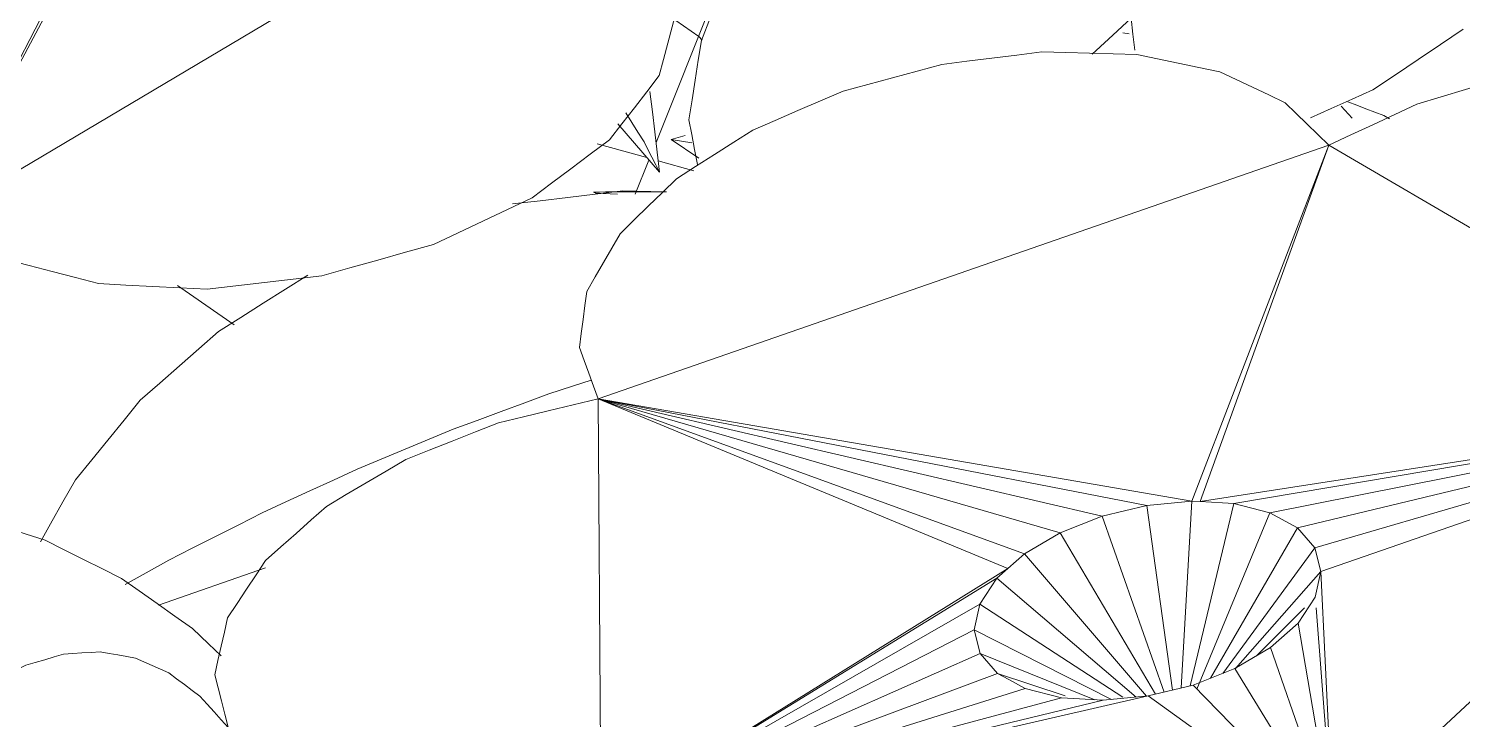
# Model space of a CAD drawing. Header units: metres. Extents: x 10.2 to 20.8, y -0.2 to 6.6.
# Drawn here: x 14.5875 to 14.6557, y 2.7311 to 2.7639 of the extents above; entities that cross this region are included whole.
import ezdxf

# ---------------------------------------------------------------- set-up
doc = ezdxf.new("R2010")
doc.units = ezdxf.units.M
doc.layers.add('Importações nas famílias', color=250, linetype='Continuous', lineweight=5)
doc.layers.add('Vegetação', color=7, linetype='Continuous', lineweight=5)

# ---------------------------------------------------------------- blocks, each defined once
blk = doc.blocks.new('Planta_pergolado_12200 - plantas pergolado_skp_Component_12-V4369-Corte 3')
at = {"layer": 'Importações nas famílias'}
for p, q in [((14.649906, 2.760264), (14.650431, 2.759699)), ((14.652211, 2.759653), (14.651938, 2.759822))]:
    blk.add_line(p, q, dxfattribs=at)
at = {"layer": 'Importações nas famílias', "flags": 128}
blk.add_lwpolyline([(14.651938, 2.759822), (14.651509, 2.759982), (14.651081, 2.760143), (14.650652, 2.760304), (14.650224, 2.760465)], dxfattribs=at)
blk = doc.blocks.new('Planta_pergolado_12200 - plantas pergolado_skp_Component_12-V4371-Corte 3')
at = {"layer": 'Importações nas famílias'}
for p, q in [((14.618709, 2.758866), (14.618047, 2.758681)), ((14.618047, 2.758681), (14.619369, 2.757782)), ((14.618047, 2.758681), (14.619026, 2.758513))]:
    blk.add_line(p, q, dxfattribs=at)
blk = doc.blocks.new('Planta_pergolado_12200 - plantas pergolado_skp_Component_16-V4373-Corte 3')
for name in ['Planta_pergolado_12200 - plantas pergolado_skp_Component_12-V4369-Corte 3', 'Planta_pergolado_12200 - plantas pergolado_skp_Component_12-V4371-Corte 3']:
    blk.add_blockref(name, (0, 0))
blk = doc.blocks.new('Planta_pergolado_12200 - plantas pergolado_skp_-V4414-Corte 3')
blk.add_blockref('Planta_pergolado_12200 - plantas pergolado_skp_Component_16-V4373-Corte 3', (0, 0))
blk = doc.blocks.new('Planta_pergolado_12200 - plantas pergolado_skp_Component_17-V4425-Corte 3')
at = {"layer": 'Importações nas famílias'}
for p, q in [((14.567979, 2.797018), (14.556734, 2.795133)), ((14.559515, 2.782141), (14.567979, 2.797018)), ((14.567979, 2.797018), (14.55993, 2.782172)), ((14.571753, 2.793256), (14.567979, 2.797018)), ((14.553955, 2.794667), (14.531591, 2.790919)), ((14.530237, 2.78261), (14.531591, 2.790919)), ((14.552799, 2.780954), (14.531591, 2.790919)), ((14.531591, 2.790919), (14.554084, 2.781397)), ((14.551002, 2.780425), (14.531591, 2.790919)), ((14.549187, 2.779726), (14.531591, 2.790919)), ((14.548124, 2.779295), (14.531591, 2.790919)), ((14.531591, 2.790919), (14.555169, 2.781533)), ((14.536174, 2.766506), (14.539651, 2.765708)), ((14.529978, 2.757289), (14.529391, 2.757911))]:
    blk.add_line(p, q, dxfattribs=at)
at = {"layer": 'Importações nas famílias', "flags": 128}
for points in [[(14.541231, 2.803659), (14.542374, 2.803949), (14.543517, 2.804239), (14.544661, 2.804528), (14.545804, 2.804818)], [(14.545804, 2.804818), (14.547015, 2.804923), (14.548226, 2.805028), (14.549437, 2.805133)], [(14.53724, 2.80184), (14.538238, 2.802295), (14.539236, 2.80275), (14.540233, 2.803204), (14.541231, 2.803659)], [(14.560764, 2.803356), (14.561693, 2.802915), (14.562622, 2.802475), (14.56355, 2.802034)], [(14.534105, 2.799484), (14.534889, 2.800073), (14.535673, 2.800662), (14.536457, 2.801251), (14.53724, 2.80184)], [(14.56355, 2.802034), (14.564245, 2.801456), (14.564939, 2.800878), (14.565634, 2.8003), (14.566328, 2.799722)], [(14.532038, 2.796753), (14.532555, 2.797436), (14.533072, 2.798119), (14.533588, 2.798801), (14.534105, 2.799484)], [(14.566328, 2.799722), (14.566741, 2.799046), (14.567153, 2.79837), (14.567566, 2.797694), (14.567979, 2.797018)], [(14.572459, 2.798316), (14.573663, 2.798459), (14.574867, 2.798602), (14.576071, 2.798745), (14.577275, 2.798888)], [(14.577275, 2.798888), (14.578481, 2.798839), (14.579687, 2.79879), (14.580893, 2.798741), (14.582099, 2.798692)], [(14.582099, 2.798692), (14.583225, 2.798455), (14.584351, 2.798218), (14.585477, 2.797981), (14.586602, 2.797744)], [(14.567979, 2.797018), (14.569099, 2.797342), (14.570219, 2.797667), (14.571339, 2.797992), (14.572459, 2.798316)], [(14.586602, 2.797744), (14.587571, 2.797335), (14.58854, 2.796926), (14.589508, 2.796517), (14.590477, 2.796107)], [(14.531181, 2.793831), (14.531395, 2.794562), (14.53161, 2.795292), (14.531824, 2.796022), (14.532038, 2.796753)], [(14.590477, 2.796107), (14.591223, 2.795554), (14.591968, 2.795001), (14.592714, 2.794447)], [(14.531591, 2.790919), (14.531489, 2.791647), (14.531386, 2.792375), (14.531284, 2.793103), (14.531181, 2.793831)], [(14.526732, 2.790653), (14.527947, 2.79072), (14.529162, 2.790786), (14.530377, 2.790853), (14.531591, 2.790919)], [(14.532503, 2.755789), (14.531661, 2.756289), (14.53082, 2.756789), (14.529978, 2.757289)], [(14.549397, 2.753813), (14.548217, 2.753596), (14.547037, 2.753378)], [(14.547037, 2.753378), (14.545821, 2.75335), (14.544606, 2.753322), (14.543391, 2.753293)]]:
    blk.add_lwpolyline(points, dxfattribs=at)
blk = doc.blocks.new('Planta_pergolado_12200 - plantas pergolado_skp_Component_16-V4426-Corte 3')
blk.add_blockref('Planta_pergolado_12200 - plantas pergolado_skp_Component_17-V4425-Corte 3', (0, 0))
blk = doc.blocks.new('Planta_pergolado_12200 - plantas pergolado_skp_Component_17-V4486-Corte 3')
at = {"layer": 'Importações nas famílias'}
for p, q in [((14.581982, 2.806613), (14.582489, 2.80593)), ((14.559223, 2.744615), (14.564132, 2.747839)), ((14.572426, 2.7418), (14.571566, 2.740589)), ((14.538815, 2.731213), (14.54145, 2.734183)), ((14.541476, 2.734135), (14.538815, 2.731213)), ((14.538815, 2.731213), (14.541218, 2.734082)), ((14.538815, 2.731213), (14.540795, 2.733804)), ((14.538815, 2.731213), (14.540176, 2.733547)), ((14.538815, 2.731213), (14.540376, 2.733526)), ((14.538815, 2.731213), (14.539866, 2.733308)), ((14.538815, 2.731213), (14.541935, 2.733262)), ((14.538815, 2.731213), (14.539707, 2.733239)), ((14.538815, 2.731213), (14.539615, 2.733199)), ((14.538815, 2.731213), (14.5396, 2.733193)), ((14.538815, 2.731213), (14.537823, 2.732426)), ((14.560023, 2.728897), (14.558797, 2.72823))]:
    blk.add_line(p, q, dxfattribs=at)
at = {"layer": 'Importações nas famílias', "flags": 128}
for points in [[(14.57028, 2.807487), (14.571429, 2.807735), (14.572577, 2.807983), (14.573726, 2.808232), (14.574874, 2.80848)], [(14.574874, 2.80848), (14.575872, 2.808405), (14.57687, 2.808331), (14.577867, 2.808256), (14.578865, 2.808182)], [(14.578865, 2.808182), (14.579644, 2.80779), (14.580423, 2.807397), (14.581202, 2.807005), (14.581982, 2.806613)], [(14.568296, 2.806586), (14.56906, 2.806932), (14.57028, 2.807487)], [(14.582996, 2.805246), (14.583504, 2.804563), (14.584011, 2.80388)], [(14.584011, 2.80388), (14.584212, 2.802952), (14.584413, 2.802024), (14.584614, 2.801096), (14.584815, 2.800169)], [(14.584815, 2.800169), (14.584696, 2.79906), (14.584598, 2.798142)], [(14.594305, 2.793753), (14.595357, 2.793529), (14.596409, 2.793305), (14.597461, 2.793081)], [(14.597461, 2.793081), (14.598201, 2.792463), (14.598941, 2.791845), (14.599581, 2.79131)], [(14.573617, 2.744237), (14.573032, 2.743038), (14.572686, 2.742332)], [(14.563571, 2.731642), (14.562388, 2.730727), (14.561206, 2.729812), (14.560023, 2.728897)], [(14.538815, 2.731213), (14.537651, 2.730256), (14.536488, 2.729299)], [(14.54012, 2.727866), (14.539794, 2.728703), (14.539468, 2.72954), (14.539141, 2.730377), (14.538815, 2.731213)], [(14.541363, 2.726724), (14.540742, 2.727295), (14.54012, 2.727866)]]:
    blk.add_lwpolyline(points, dxfattribs=at)
blk = doc.blocks.new('Planta_pergolado_12200 - plantas pergolado_skp_Component_16-V4487-Corte 3')
blk.add_blockref('Planta_pergolado_12200 - plantas pergolado_skp_Component_17-V4486-Corte 3', (0, 0))
blk = doc.blocks.new('Planta_pergolado_12200 - plantas pergolado_skp_-V4512-Corte 3')
blk.add_blockref('Planta_pergolado_12200 - plantas pergolado_skp_Component_16-V4487-Corte 3', (0, 0))
blk = doc.blocks.new('Planta_pergolado_12200 - plantas pergolado_skp_-V4513-Corte 3')
for name in ['Planta_pergolado_12200 - plantas pergolado_skp_-V4512-Corte 3', 'Planta_pergolado_12200 - plantas pergolado_skp_Component_16-V4426-Corte 3']:
    blk.add_blockref(name, (0, 0))
blk = doc.blocks.new('Planta_pergolado_12200 - plantas pergolado_skp_-V4514-Corte 3')
for name in ['Planta_pergolado_12200 - plantas pergolado_skp_-V4414-Corte 3', 'Planta_pergolado_12200 - plantas pergolado_skp_-V4513-Corte 3']:
    blk.add_blockref(name, (0, 0))
blk = doc.blocks.new('Planta_pergolado_12200 - plantas pergolado_skp_Component_12-V4689-Corte 3')
at = {"layer": 'Importações nas famílias'}
for p, q in [((14.61936, 2.763567), (14.619525, 2.7634)), ((14.614523, 2.758478), (14.616895, 2.757816)), ((14.617433, 2.757665), (14.619125, 2.757193))]:
    blk.add_line(p, q, dxfattribs=at)
at = {"layer": 'Importações nas famílias', "flags": 128}
blk.add_lwpolyline([(14.617912, 2.764595), (14.618274, 2.764338), (14.618636, 2.764081), (14.618998, 2.763824), (14.61936, 2.763567)], dxfattribs=at)
blk = doc.blocks.new('Planta_pergolado_12200 - plantas pergolado_skp_Component_12-V4690-Corte 3')
at = {"layer": 'Importações nas famílias'}
blk.add_line((14.59457, 2.75173), (14.59727, 2.749859), dxfattribs=at)
blk = doc.blocks.new('Planta_pergolado_12200 - plantas pergolado_skp_Component_17-V4692-Corte 3')
at = {"layer": 'Importações nas famílias', "flags": 128}
for points in [[(14.614351, 2.756173), (14.614637, 2.756178), (14.614924, 2.756183), (14.61521, 2.756189), (14.615496, 2.756194)], [(14.614469, 2.756128), (14.614439, 2.756139), (14.61441, 2.756151), (14.61438, 2.756162), (14.614351, 2.756173)], [(14.615496, 2.756194), (14.616079, 2.756193), (14.616661, 2.756192), (14.617244, 2.756191), (14.617827, 2.756189)], [(14.615498, 2.756079), (14.615155, 2.756096), (14.614812, 2.756112), (14.614469, 2.756128)]]:
    blk.add_lwpolyline(points, dxfattribs=at)
blk = doc.blocks.new('Planta_pergolado_12200 - plantas pergolado_skp_Component_16-V4693-Corte 3')
for name in ['Planta_pergolado_12200 - plantas pergolado_skp_Component_12-V4689-Corte 3', 'Planta_pergolado_12200 - plantas pergolado_skp_Component_17-V4692-Corte 3', 'Planta_pergolado_12200 - plantas pergolado_skp_Component_12-V4690-Corte 3']:
    blk.add_blockref(name, (0, 0))
blk = doc.blocks.new('Planta_pergolado_12200 - plantas pergolado_skp_-V4764-Corte 3')
at = {"layer": 'Importações nas famílias'}
for p, q in [((14.617329, 2.758534), (14.624497, 2.776437)), ((14.616343, 2.75607), (14.616995, 2.7577))]:
    blk.add_line(p, q, dxfattribs=at)
blk.add_blockref('Planta_pergolado_12200 - plantas pergolado_skp_Component_16-V4693-Corte 3', (0, 0))
blk = doc.blocks.new('Planta_pergolado_12200 - plantas pergolado_skp_Component_12-V5036-Corte 3')
at = {"layer": 'Importações nas famílias'}
for p, q in [((14.580594, 2.74141), (14.579933, 2.741398)), ((14.573885, 2.7408), (14.572941, 2.740621)), ((14.563071, 2.734829), (14.58253, 2.730302)), ((14.574851, 2.73348), (14.575822, 2.733321)), ((14.59905, 2.727405), (14.599248, 2.727321))]:
    blk.add_line(p, q, dxfattribs=at)
at = {"layer": 'Importações nas famílias', "flags": 128}
for points in [[(14.58448, 2.740833), (14.583508, 2.740977), (14.582537, 2.741121), (14.581566, 2.741266), (14.580594, 2.74141)], [(14.572941, 2.740621), (14.572044, 2.740284), (14.571146, 2.739947), (14.570249, 2.73961), (14.569352, 2.739273)], [(14.588283, 2.739621), (14.587332, 2.739924), (14.586381, 2.740227), (14.58543, 2.74053), (14.58448, 2.740833)], [(14.569352, 2.739273), (14.568523, 2.738787), (14.567694, 2.7383), (14.566865, 2.737814), (14.566036, 2.737328)], [(14.591914, 2.737803), (14.591006, 2.738258), (14.590099, 2.738712), (14.589191, 2.739167), (14.588283, 2.739621)], [(14.595289, 2.735422), (14.594445, 2.736017), (14.593602, 2.736613), (14.592758, 2.737208), (14.591914, 2.737803)], [(14.566036, 2.737328), (14.565295, 2.736703), (14.564553, 2.736078), (14.563812, 2.735454), (14.563071, 2.734829)], [(14.596655, 2.734123), (14.596049, 2.734699), (14.595289, 2.735422)], [(14.563071, 2.734829), (14.564047, 2.734742), (14.565023, 2.734654), (14.565999, 2.734567), (14.566975, 2.734479)], [(14.566975, 2.734479), (14.567961, 2.734366), (14.568946, 2.734254), (14.569931, 2.734141), (14.570917, 2.734028)], [(14.570917, 2.734028), (14.5719, 2.733891), (14.572884, 2.733754), (14.573867, 2.733617), (14.574851, 2.73348)], [(14.576792, 2.733161), (14.577763, 2.733002), (14.578734, 2.732842)], [(14.578734, 2.732842), (14.579681, 2.732662), (14.580629, 2.732482), (14.581576, 2.732302), (14.582523, 2.732121)], [(14.582523, 2.732121), (14.583436, 2.731922), (14.584218, 2.731752)]]:
    blk.add_lwpolyline(points, dxfattribs=at)
blk = doc.blocks.new('Planta_pergolado_12200 - plantas pergolado_skp_Component_17-V5039-Corte 3')
at = {"layer": 'Importações nas famílias'}
for p, q in [((14.649319, 2.758404), (14.614571, 2.746347)), ((14.642805, 2.741481), (14.649319, 2.758404)), ((14.649319, 2.758404), (14.643206, 2.741457)), ((14.670929, 2.745766), (14.649319, 2.758404)), ((14.638536, 2.740763), (14.614571, 2.746347)), ((14.614571, 2.746347), (14.640669, 2.741276)), ((14.636549, 2.739976), (14.614571, 2.746347)), ((14.634846, 2.738969), (14.614571, 2.746347)), ((14.634064, 2.738274), (14.614571, 2.746347)), ((14.614571, 2.746347), (14.642805, 2.741481)), ((14.614706, 2.726258), (14.614571, 2.746347)), ((14.643206, 2.741457), (14.670929, 2.745766)), ((14.644797, 2.741362), (14.670929, 2.745766)), ((14.64651, 2.74093), (14.670929, 2.745766)), ((14.647827, 2.740212), (14.670929, 2.745766)), ((14.648659, 2.739258), (14.670929, 2.745766)), ((14.648948, 2.738133), (14.670929, 2.745766)), ((14.670929, 2.745766), (14.649537, 2.725898)), ((14.638536, 2.740763), (14.640669, 2.741276)), ((14.640669, 2.741276), (14.642805, 2.741481)), ((14.641891, 2.732496), (14.640669, 2.741276)), ((14.642301, 2.732595), (14.642805, 2.741481)), ((14.642721, 2.732695), (14.644797, 2.741362)), ((14.642805, 2.741481), (14.643206, 2.741457)), ((14.643206, 2.741457), (14.644797, 2.741362)), ((14.644797, 2.741362), (14.64651, 2.74093)), ((14.636549, 2.739976), (14.638536, 2.740763)), ((14.641485, 2.732398), (14.638536, 2.740763)), ((14.643049, 2.732541), (14.64651, 2.74093)), ((14.64651, 2.74093), (14.647827, 2.740212)), ((14.634846, 2.738969), (14.636549, 2.739976)), ((14.641077, 2.7323), (14.636549, 2.739976)), ((14.643696, 2.73306), (14.647827, 2.740212)), ((14.647827, 2.740212), (14.648659, 2.739258)), ((14.644276, 2.733289), (14.648659, 2.739258)), ((14.648659, 2.739258), (14.648948, 2.738133)), ((14.634064, 2.738274), (14.634846, 2.738969)), ((14.640653, 2.732209), (14.634846, 2.738969)), ((14.614706, 2.726258), (14.634064, 2.738274)), ((14.614706, 2.726258), (14.633542, 2.73781)), ((14.632725, 2.736579), (14.633542, 2.73781)), ((14.633542, 2.73781), (14.634064, 2.738274)), ((14.633542, 2.73781), (14.640155, 2.732162)), ((14.64489, 2.733517), (14.648948, 2.738133)), ((14.648674, 2.736913), (14.648948, 2.738133)), ((14.649537, 2.725898), (14.648948, 2.738133)), ((14.614706, 2.726258), (14.632725, 2.736579)), ((14.632452, 2.73536), (14.632725, 2.736579)), ((14.639523, 2.732159), (14.632725, 2.736579)), ((14.645881, 2.734126), (14.648164, 2.736404)), ((14.647858, 2.735682), (14.648674, 2.736913)), ((14.648714, 2.736404), (14.649537, 2.725898)), ((14.614706, 2.726258), (14.632452, 2.73536)), ((14.632741, 2.734235), (14.632452, 2.73536)), ((14.632452, 2.73536), (14.638987, 2.73205)), ((14.646553, 2.734524), (14.647858, 2.735682)), ((14.647858, 2.735682), (14.649537, 2.725898)), ((14.64485, 2.733517), (14.646553, 2.734524)), ((14.649537, 2.725898), (14.646553, 2.734524)), ((14.614706, 2.726258), (14.632741, 2.734235)), ((14.633572, 2.733281), (14.632741, 2.734235)), ((14.632741, 2.734235), (14.6382, 2.732035)), ((14.614706, 2.726258), (14.633572, 2.733281)), ((14.636788, 2.732217), (14.633572, 2.733281)), ((14.6341, 2.732993), (14.633572, 2.733281)), ((14.634889, 2.732563), (14.6341, 2.732993)), ((14.643263, 2.732888), (14.64485, 2.733517)), ((14.649537, 2.725898), (14.64485, 2.733517)), ((14.614706, 2.726258), (14.634889, 2.732563)), ((14.636602, 2.73213), (14.634889, 2.732563)), ((14.642864, 2.73273), (14.64073, 2.732217)), ((14.643263, 2.732888), (14.642864, 2.73273)), ((14.642864, 2.73273), (14.649537, 2.725898)), ((14.64073, 2.732217), (14.614706, 2.726258)), ((14.614706, 2.726258), (14.636602, 2.73213)), ((14.614706, 2.726258), (14.638595, 2.732012)), ((14.638595, 2.732012), (14.636602, 2.73213)), ((14.64073, 2.732217), (14.638595, 2.732012)), ((14.64073, 2.732217), (14.649537, 2.725898))]:
    blk.add_line(p, q, dxfattribs=at)
at = {"layer": 'Importações nas famílias', "flags": 128}
for points in [[(14.63092, 2.762246), (14.63211, 2.762394), (14.633301, 2.762543), (14.634491, 2.762691), (14.635681, 2.76284)], [(14.635681, 2.76284), (14.636808, 2.76281), (14.637935, 2.762781), (14.639061, 2.762751), (14.640188, 2.762721)], [(14.640188, 2.762721), (14.641174, 2.762515), (14.64216, 2.76231), (14.643147, 2.762104), (14.644133, 2.761898)], [(14.626229, 2.760979), (14.627401, 2.761295), (14.628574, 2.761612), (14.629747, 2.761929), (14.63092, 2.762246)], [(14.644133, 2.761898), (14.644911, 2.76153), (14.64569, 2.761161), (14.646469, 2.760793), (14.647247, 2.760425)], [(14.653506, 2.76036), (14.654666, 2.760709), (14.655826, 2.761057), (14.656985, 2.761405), (14.658145, 2.761753)], [(14.621927, 2.759125), (14.623002, 2.759588), (14.624078, 2.760052), (14.625153, 2.760515), (14.626229, 2.760979)], [(14.647247, 2.760425), (14.647765, 2.75992), (14.648283, 2.759414), (14.648801, 2.758909), (14.649319, 2.758404)], [(14.649319, 2.758404), (14.650366, 2.758893), (14.651412, 2.759382), (14.652459, 2.759871), (14.653506, 2.76036)], [(14.618308, 2.756812), (14.619212, 2.75739), (14.620117, 2.757968), (14.621022, 2.758547), (14.621927, 2.759125)], [(14.615618, 2.754196), (14.61629, 2.75485), (14.616963, 2.755504), (14.617635, 2.756158), (14.618308, 2.756812)], [(14.614041, 2.751456), (14.614435, 2.752141), (14.614829, 2.752826), (14.615223, 2.753511), (14.615618, 2.754196)], [(14.613684, 2.748779), (14.613773, 2.749449), (14.613862, 2.750118), (14.613951, 2.750787), (14.614041, 2.751456)], [(14.614571, 2.746347), (14.614349, 2.746955), (14.614127, 2.747563), (14.613905, 2.748171), (14.613684, 2.748779)], [(14.609839, 2.745209), (14.611022, 2.745494), (14.612205, 2.745778), (14.613388, 2.746063), (14.614571, 2.746347)], [(14.605435, 2.743464), (14.606536, 2.7439), (14.607637, 2.744337), (14.608738, 2.744773), (14.609839, 2.745209)], [(14.601658, 2.741231), (14.602602, 2.741789), (14.603546, 2.742347), (14.604491, 2.742906), (14.605435, 2.743464)], [(14.598765, 2.738662), (14.599488, 2.739304), (14.600212, 2.739946), (14.600935, 2.740589), (14.601658, 2.741231)], [(14.596954, 2.735932), (14.597407, 2.736615), (14.59786, 2.737297), (14.598313, 2.73798), (14.598765, 2.738662)], [(14.596349, 2.733228), (14.5965, 2.733904), (14.596652, 2.73458), (14.596803, 2.735256), (14.596954, 2.735932)], [(14.596989, 2.730733), (14.596829, 2.731356), (14.596669, 2.73198), (14.596509, 2.732604), (14.596349, 2.733228)]]:
    blk.add_lwpolyline(points, dxfattribs=at)
blk = doc.blocks.new('Planta_pergolado_12200 - plantas pergolado_skp_Component_16-V5040-Corte 3')
for name in ['Planta_pergolado_12200 - plantas pergolado_skp_Component_17-V5039-Corte 3', 'Planta_pergolado_12200 - plantas pergolado_skp_Component_12-V5036-Corte 3']:
    blk.add_blockref(name, (0, 0))
blk = doc.blocks.new('Planta_pergolado_12200 - plantas pergolado_skp_Component_12-V5008-Corte 3')
at = {"layer": 'Importações nas famílias'}
for p, q in [((14.744565, 2.74461), (14.74416, 2.745277)), ((14.744965, 2.743753), (14.744565, 2.74461)), ((14.748713, 2.729986), (14.74672, 2.732294))]:
    blk.add_line(p, q, dxfattribs=at)
at = {"layer": 'Importações nas famílias', "flags": 128}
for points in [[(14.748713, 2.729986), (14.748597, 2.730947), (14.748482, 2.731908), (14.748367, 2.732868), (14.748252, 2.733829)], [(14.747102, 2.732817), (14.747393, 2.732354), (14.747685, 2.731891), (14.747976, 2.731428)], [(14.747976, 2.731428), (14.74816, 2.731068), (14.748344, 2.730707), (14.748528, 2.730347), (14.748713, 2.729986)]]:
    blk.add_lwpolyline(points, dxfattribs=at)
blk = doc.blocks.new('Planta_pergolado_12200 - plantas pergolado_skp_Component_17-V5044-Corte 3')
at = {"layer": 'Importações nas famílias'}
for p, q in [((14.61157, 2.771793), (14.583136, 2.754911)), ((14.583136, 2.754911), (14.590111, 2.768015)), ((14.589295, 2.766796), (14.583136, 2.754911))]:
    blk.add_line(p, q, dxfattribs=at)
at = {"layer": 'Importações nas famílias', "flags": 128}
for points in [[(14.618298, 2.764806), (14.618092, 2.764033), (14.617886, 2.76326), (14.61768, 2.762487), (14.617474, 2.761714)], [(14.617474, 2.761714), (14.616887, 2.76095), (14.616299, 2.760187), (14.615711, 2.759424), (14.615123, 2.75866)], [(14.615123, 2.75866), (14.614203, 2.757972), (14.613283, 2.757284), (14.612363, 2.756596), (14.611443, 2.755907)], [(14.611443, 2.755907), (14.61027, 2.755353), (14.609097, 2.754798), (14.607923, 2.754244), (14.60675, 2.753689)], [(14.60675, 2.753689), (14.605424, 2.753316), (14.604098, 2.752943), (14.602771, 2.75257), (14.601445, 2.752197)], [(14.590825, 2.751823), (14.589723, 2.752111), (14.588621, 2.752398), (14.58752, 2.752686), (14.586418, 2.752974)], [(14.601445, 2.752197), (14.600079, 2.752036), (14.598713, 2.751876), (14.597347, 2.751716), (14.595981, 2.751556)], [(14.595981, 2.751556), (14.594692, 2.751623), (14.593403, 2.751689), (14.592114, 2.751756), (14.590825, 2.751823)]]:
    blk.add_lwpolyline(points, dxfattribs=at)
blk = doc.blocks.new('Planta_pergolado_12200 - plantas pergolado_skp_Component_16-V5045-Corte 3')
for name, p in [('Planta_pergolado_12200 - plantas pergolado_skp_Component_17-V5044-Corte 3', (0, 0)), ('Planta_pergolado_12200 - plantas pergolado_skp_Component_12-V5008-Corte 3', (-0.131213, 0.02713))]:
    blk.add_blockref(name, p)
blk = doc.blocks.new('Planta_pergolado_12200 - plantas pergolado_skp_Component_12-V5023-Corte 3')
at = {"layer": 'Importações nas famílias'}
blk.add_line((14.76988, 2.687646), (14.750673, 2.688674), dxfattribs=at)
at = {"layer": 'Importações nas famílias', "flags": 128}
for points in [[(14.759761, 2.69523), (14.759312, 2.695098), (14.758864, 2.694967), (14.758415, 2.694835), (14.757966, 2.694704)], [(14.761506, 2.695344), (14.76107, 2.695316), (14.760634, 2.695287), (14.760198, 2.695258), (14.759761, 2.69523)], [(14.76318, 2.695047), (14.762762, 2.695121), (14.762343, 2.695196), (14.761925, 2.69527), (14.761506, 2.695344)], [(14.764765, 2.69434), (14.764369, 2.694517), (14.763973, 2.694693), (14.763577, 2.69487), (14.76318, 2.695047)], [(14.757966, 2.694704), (14.757509, 2.694471), (14.757052, 2.694238), (14.756595, 2.694006), (14.756138, 2.693773)], [(14.766244, 2.693232), (14.765874, 2.693509), (14.765504, 2.693786), (14.765135, 2.694063), (14.764765, 2.69434)], [(14.756138, 2.693773), (14.755679, 2.693441), (14.755219, 2.69311), (14.75476, 2.692778), (14.7543, 2.692447)], [(14.767599, 2.691735), (14.76726, 2.692109), (14.766921, 2.692484), (14.766582, 2.692858), (14.766244, 2.693232)], [(14.7543, 2.692447), (14.753843, 2.69202), (14.753386, 2.691594), (14.752929, 2.691167), (14.752472, 2.690741)], [(14.768815, 2.689866), (14.768511, 2.690333), (14.768207, 2.690801), (14.767903, 2.691268), (14.767599, 2.691735)], [(14.752472, 2.690741), (14.752022, 2.690224), (14.751572, 2.689707), (14.751123, 2.68919), (14.750673, 2.688674)], [(14.76988, 2.687646), (14.769614, 2.688201), (14.769348, 2.688756), (14.769082, 2.689311), (14.768815, 2.689866)], [(14.750673, 2.688674), (14.751691, 2.688516), (14.75271, 2.688359), (14.753728, 2.688202), (14.754746, 2.688044)], [(14.754746, 2.688044), (14.755708, 2.687905), (14.756671, 2.687766), (14.757633, 2.687627), (14.758595, 2.687488)], [(14.758595, 2.687488), (14.759479, 2.68737), (14.760363, 2.687252), (14.761247, 2.687134), (14.762131, 2.687017)], [(14.771494, 2.687148), (14.77109, 2.687272), (14.770687, 2.687397), (14.770284, 2.687521), (14.76988, 2.687646)], [(14.762131, 2.687017), (14.762915, 2.686923), (14.7637, 2.68683), (14.764485, 2.686736), (14.765269, 2.686643)], [(14.765269, 2.686643), (14.765937, 2.686576), (14.766604, 2.686509), (14.767271, 2.686441), (14.767938, 2.686374)], [(14.772491, 2.686744), (14.772242, 2.686845), (14.771992, 2.686946), (14.771743, 2.687047), (14.771494, 2.687148)], [(14.772848, 2.686443), (14.772759, 2.686518), (14.77267, 2.686593), (14.77258, 2.686669), (14.772491, 2.686744)], [(14.767938, 2.686374), (14.768472, 2.686335), (14.769005, 2.686296), (14.769539, 2.686257), (14.770073, 2.686218)], [(14.770073, 2.686218), (14.770461, 2.686208), (14.770849, 2.686197), (14.771237, 2.686187), (14.771625, 2.686177)], [(14.771625, 2.686177), (14.771858, 2.686196), (14.772091, 2.686215), (14.772324, 2.686234), (14.772557, 2.686253)], [(14.772557, 2.686253), (14.77263, 2.6863), (14.772703, 2.686348), (14.772776, 2.686395), (14.772848, 2.686443)]]:
    blk.add_lwpolyline(points, dxfattribs=at)
blk = doc.blocks.new('Planta_pergolado_12200 - plantas pergolado_skp_Component_16-V5055-Corte 3')
blk.add_blockref('Planta_pergolado_12200 - plantas pergolado_skp_Component_12-V5023-Corte 3', (-0.170603, 0.038972))
blk = doc.blocks.new('Planta_pergolado_12200 - plantas pergolado_skp_Component_12-V5106-Corte 3')
at = {"layer": 'Importações nas famílias'}
blk.add_line((14.593668, 2.736539), (14.598757, 2.738307), dxfattribs=at)
at = {"layer": 'Importações nas famílias', "flags": 128}
for points in [[(14.615755, 2.756229), (14.614443, 2.756075), (14.613131, 2.755921), (14.611819, 2.755767), (14.610507, 2.755613)], [(14.617829, 2.756181), (14.617089, 2.756198), (14.615755, 2.756229)], [(14.600775, 2.752232), (14.599711, 2.75156), (14.598647, 2.750889), (14.597583, 2.750217), (14.596519, 2.749546)], [(14.596519, 2.749546), (14.595591, 2.748728), (14.594663, 2.74791), (14.593735, 2.747092), (14.592807, 2.746275)], [(14.612231, 2.746581), (14.61335, 2.746944), (14.614247, 2.747235)], [(14.592807, 2.746275), (14.592036, 2.74533), (14.591266, 2.744385), (14.590495, 2.743441), (14.589725, 2.742496)], [(14.607686, 2.744899), (14.608822, 2.745319), (14.609958, 2.74574), (14.611095, 2.74616), (14.612231, 2.746581)], [(14.603125, 2.743006), (14.604265, 2.743479), (14.605405, 2.743952), (14.606546, 2.744425), (14.607686, 2.744899)], [(14.598598, 2.740923), (14.59973, 2.741444), (14.600861, 2.741964), (14.601993, 2.742485), (14.603125, 2.743006)], [(14.589725, 2.742496), (14.58913, 2.741446), (14.588535, 2.740397), (14.588053, 2.739546)], [(14.594157, 2.738674), (14.595267, 2.739237), (14.596378, 2.739799), (14.597488, 2.740361), (14.598598, 2.740923)], [(14.592082, 2.737523), (14.59308, 2.738077), (14.594157, 2.738674)]]:
    blk.add_lwpolyline(points, dxfattribs=at)
blk = doc.blocks.new('Planta_pergolado_12200 - plantas pergolado_skp_Component_12-V5107-Corte 3')
at = {"layer": 'Importações nas famílias'}
blk.add_line((14.639821, 2.763708), (14.639523, 2.763748), dxfattribs=at)
blk = doc.blocks.new('Planta_pergolado_12200 - plantas pergolado_skp_Component_17-V5109-Corte 3')
at = {"layer": 'Importações nas famílias', "flags": 128}
for points in [[(14.619487, 2.763385), (14.619912, 2.764495), (14.620336, 2.765604), (14.620761, 2.766713), (14.621185, 2.767822)], [(14.639929, 2.764441), (14.638842, 2.763451), (14.638061, 2.76274)], [(14.640089, 2.76292), (14.640009, 2.763681), (14.639929, 2.764441)], [(14.655713, 2.763921), (14.654637, 2.763199), (14.653562, 2.762477), (14.652486, 2.761755), (14.65141, 2.761032)], [(14.618892, 2.75962), (14.619041, 2.760561), (14.61919, 2.761503), (14.619339, 2.762444), (14.619487, 2.763385)], [(14.65141, 2.761032), (14.650424, 2.760589), (14.649438, 2.760145), (14.648452, 2.759701)], [(14.619304, 2.757492), (14.619166, 2.758201), (14.619029, 2.758911), (14.618892, 2.75962)]]:
    blk.add_lwpolyline(points, dxfattribs=at)
blk = doc.blocks.new('Planta_pergolado_12200 - plantas pergolado_skp_Component_16-V5110-Corte 3')
for name in ['Planta_pergolado_12200 - plantas pergolado_skp_Component_17-V5109-Corte 3', 'Planta_pergolado_12200 - plantas pergolado_skp_Component_12-V5107-Corte 3', 'Planta_pergolado_12200 - plantas pergolado_skp_Component_12-V5106-Corte 3']:
    blk.add_blockref(name, (0, 0))
blk = doc.blocks.new('Planta_pergolado_12200 - plantas pergolado_skp_-V5111-Corte 3')
blk.add_blockref('Planta_pergolado_12200 - plantas pergolado_skp_Component_16-V5110-Corte 3', (0, 0))
blk = doc.blocks.new('Planta_pergolado_12200 - plantas pergolado_skp_-V5112-Corte 3')
for name in ['Planta_pergolado_12200 - plantas pergolado_skp_-V5111-Corte 3', 'Planta_pergolado_12200 - plantas pergolado_skp_Component_16-V5045-Corte 3', 'Planta_pergolado_12200 - plantas pergolado_skp_Component_16-V5040-Corte 3', 'Planta_pergolado_12200 - plantas pergolado_skp_Component_16-V5055-Corte 3']:
    blk.add_blockref(name, (0, 0))
blk = doc.blocks.new('Planta_pergolado_12200 - plantas pergolado_skp_-V5113-Corte 3')
for name in ['Planta_pergolado_12200 - plantas pergolado_skp_-V5112-Corte 3', 'Planta_pergolado_12200 - plantas pergolado_skp_-V4764-Corte 3']:
    blk.add_blockref(name, (0, 0))
blk = doc.blocks.new('Planta_pergolado_12200 - Planta_pergolado_12200-V5114-Corte 3')
for name in ['Planta_pergolado_12200 - plantas pergolado_skp_-V4514-Corte 3', 'Planta_pergolado_12200 - plantas pergolado_skp_-V5113-Corte 3']:
    blk.add_blockref(name, (0, 0))

msp = doc.modelspace()

# ---------------------------------------------------------------- block references
at = {"layer": 'Vegetação', "color": 250}
msp.add_blockref('Planta_pergolado_12200 - Planta_pergolado_12200-V5114-Corte 3', (0, 0), dxfattribs=at)

doc.saveas('drawing.dxf')
